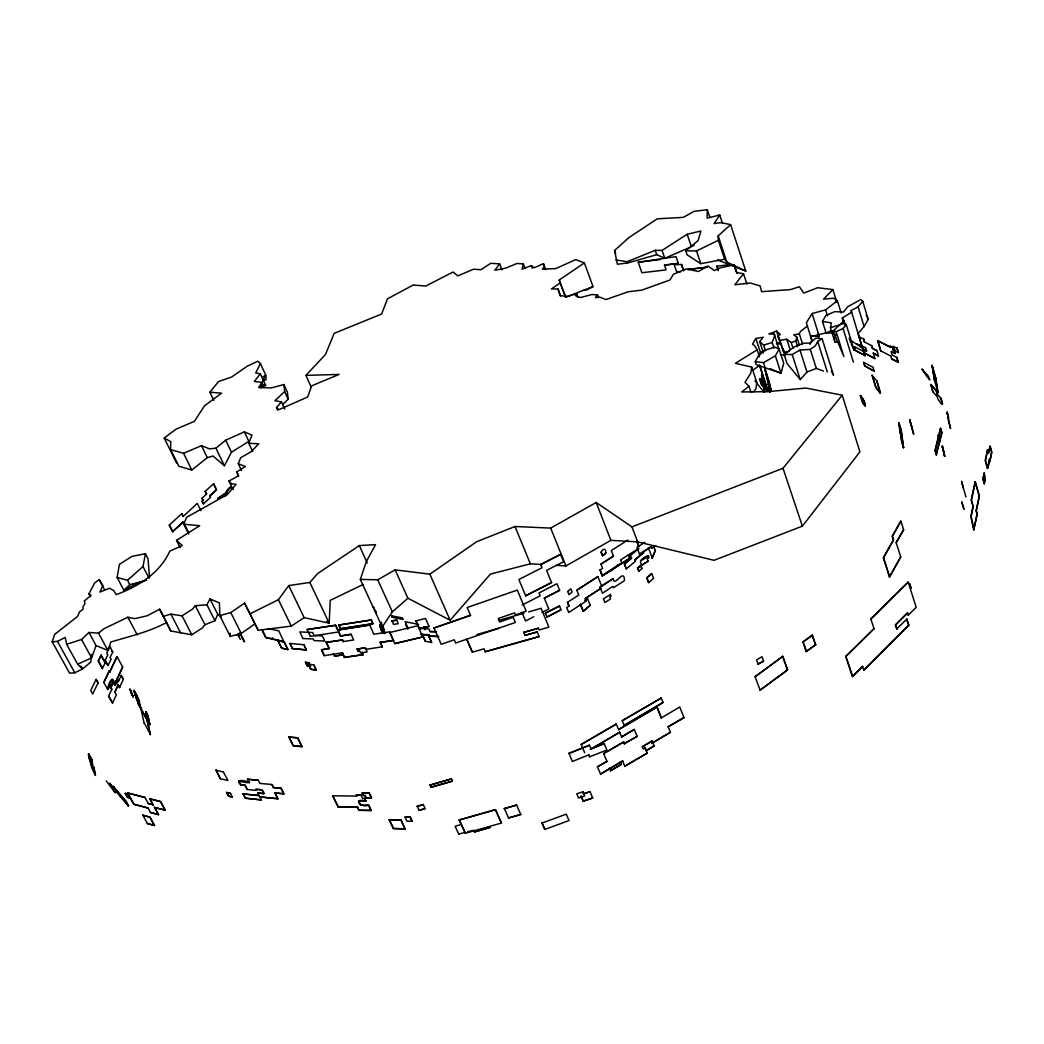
<?xml version="1.0" encoding="UTF-8"?>
<svg xmlns="http://www.w3.org/2000/svg" width="1044" height="1044" viewBox="0 0 1044 1044"><rect width="100%" height="100%" fill="white"/><g stroke="black" fill="none" stroke-linecap="round" stroke-linejoin="round"><path stroke-width="1.5" d="M504.356 808.487L508.558 817.961L520.773 814.542L516.61 805.054L504.356 808.63L516.61 805.054M170.616 449.612L183.548 453.305L201.479 445.671L209.505 448.855L215.925 448.189L225.687 440.19L244.348 431.851L248.85 441.377L231.468 452.235L224.395 465.728L212.976 456.006L207.312 457.65L191.783 470.022L178.824 466.185L170.616 449.612L170.759 441.651L164.208 438.036L176.071 429.136L194.406 421.345L204.52 405.803L221.589 393.17L209.857 392.218L213.811 400.491M689.901 247.389L664.78 258.273L656.767 254.658L627.574 262.997L617.422 264.236L614.564 250.508L628.919 237.575L657.289 218.809L683.272 217.374L694.09 211.332L707.323 209.727L707.114 218.183L719.76 215.012L722.5 223.325M508.558 817.961L520.773 814.411M501.472 823.037L495.443 809.687L459.229 819.997L465.389 833.256L501.472 823.037L495.443 809.687L459.229 819.997M474.433 831.951L489.91 827.487L474.433 831.951L473.598 830.124M538.469 628.227L523.762 632.377L538.469 628.227L539.2 629.963L548.909 627.144L541.092 608.3L528.616 611.928M466.616 639.058L472.384 652.187L484.064 648.807L485.29 651.743L539.109 636.592L537.19 631.907L525.054 635.326L523.775 632.299M537.19 631.985L525.054 635.326M465.389 833.256L459.243 819.866M464.711 832.473L458.786 834.13M430.037 784.984L431.041 787.267L452.352 781.199L451.36 778.902L430.024 785.114L451.36 778.902M431.041 787.267L452.365 781.069M498.862 628.266L476.938 634.491M417.222 806.229L419.114 810.366L425.156 808.656L423.264 804.519L417.208 806.359L423.264 804.519M419.114 810.366L425.156 808.526M485.29 651.743L539.122 636.501M472.384 652.187L466.629 638.967M91.598 654.431L90.802 662.079L82.528 668.904L74.829 672.793L69.596 673.171L52.2 641.799L54.64 634.4L77.465 616.534L79.54 611.849L82.985 609.331L83.076 606.512L85.047 603.549L84.303 601.031L91.154 595.263L88.949 593.853L94.639 582.996L99.154 579.577L102.886 585.475L99.924 592.065L109.724 588.216L113.874 590.8L116.223 594.623C138.278 586.467 159.784 573.3 169.82 551.115L182.282 545.555L176.501 540.335L199.665 525.719L183.731 524.179L186.628 517.302L227.253 494.595L236.179 484.299L231.964 483.998L228.936 481.036L238.162 476.038L236.831 471.836L245.392 466.551L238.267 463.693L240.655 457.742L251.265 451.661L258.69 443.817L248.759 443.243L251.995 435.126L244.348 431.851M763.386 352.781L759.706 341.597L763.255 337.225L755.843 338.491L752.476 344.194L754.342 345.368L757.174 349.831L735.42 363.299L751.68 367.07L750.78 373.178L744.985 382.248L748.979 386.28L750.91 392.022M144.046 581.09L137.025 583.283L123.871 590.251L117.137 577.476L119.407 564.321L132.079 556.348L145.416 553.725L148.013 558.749L149.527 577.763M117.137 577.476L127.512 580.281L143.015 566.54L145.416 553.725M839.115 342.328L834.848 341.923L830.437 327.685L831.402 322.922L822.45 321.395L825.817 315.536L834.835 311.621L843.474 312.091L847.898 306.623L860.856 299.498L862.762 301.325L868.19 319.399L864.08 326.563L858.129 333.454L862.501 348.2L850.912 340.422M984.205 483.685L985.21 478.896L984.114 473.167L982.887 478.987L984.205 483.685L985.21 478.896M989.438 459.53C984.179 481.18 991.513 456.515 989.242 459.556M989.738 461.317L991.617 452.339L990.117 446.258L991.8 452.313L989.921 461.291M973.739 529.804L977.04 514.066L976.101 510.79L979.22 496.031L975.174 481.806L979.402 496.004L976.297 510.764L977.236 514.039L973.739 529.804L970.907 516.454L973.047 506.444L971.22 500.089L975.174 481.806M988.772 451.778L989.934 446.297M984.401 483.659L983.07 478.961L984.296 473.141M988.485 453.148L990.117 446.258M984.114 473.167L984.662 476.26M987.415 468.273L985.249 460.521L987.533 449.729L988.681 453.122M973.935 529.778L971.103 516.428L973.23 506.418L971.416 500.063L975.357 481.78M987.611 468.247L985.432 460.495L987.728 449.703M501.942 269.757L499.658 263.884L494.817 270.252L505.766 268.138L516.845 263.493L523.357 263.897L522.039 269.221L531.239 265.594L534.189 267.747L543.454 263.649L545.725 269.639M936.181 454.806L941.688 432.634L940.474 428.418L942.053 432.568L936.181 454.806L934.928 450.551L940.474 428.418M936.546 454.74L935.307 450.499L940.84 428.366M429.019 626.413L419.453 628.736L429.019 626.413L425.521 618.439L415.917 620.867L419.453 628.736M422.781 636.931L394.776 643.613L389.699 632.547L417.796 625.708L422.781 636.931L394.776 643.613M415.917 620.867L419.479 628.645M797.655 346.778L795.776 340.905L796.885 337.173L793.727 334.863L799.312 333.832L800.539 331.379L807.364 326.08L806.425 322.596L812.101 313.565L825.595 309.859L837.392 300.737L833.608 298.232L823.546 299.132L832.903 289.593L836.688 301.925M541.679 564.478L530.365 563.812L490.432 574.083L450.16 620.24L407.891 598.225L392.361 611.862L382.221 626.948L360.324 579.407L366.248 561.75L375.54 544.629L359.319 545.568L317.637 573.561L309.833 582.461L288.744 585.58L278.422 599.687L250.051 613.794L244.57 603.08L230.802 612.606L219.788 615.582L230.28 636.396L241.242 633.473L254.906 623.92L244.57 603.08M88.949 632.468L96.074 645.583L107.858 650.438L110.873 641.995C129.913 636.266 149.07 631.933 166.583 622.485L159.68 609.213L147.165 615.764L134.924 618.635L127.864 617.226L103.787 628.84L98.514 633.147L88.949 632.468L81.549 639.476L66.659 644.305L65.224 637.453L57.446 641.368L52.2 641.799M66.659 644.305L77.634 664.219L91.585 657.851L96.074 645.583M774.009 348.109L772.168 342.484L774.478 336.181L774.361 334.054L768.893 334.015L776.553 331.013L780.286 334.432L777.963 336.077L783.757 352.272L789.225 351.358M655.332 550.514L652.187 558.175L655.332 550.514L653.505 546.051M214.986 620.71L217.739 614.329L209.988 598.956L206.895 604.724L214.986 620.71L204.963 624.703L202.092 628.136L191.809 634.765L170.733 630.981L159.68 609.213M809.987 344.403L811.814 340.174L810.862 336.651L827.748 332.449M111.838 689.327L110.729 687.591L113.418 682.058L110.873 687.565L111.838 689.327L108.615 696.009L112.478 703.056L116.393 694.782L114.814 692.172L118.102 685.008L119.616 687.5L118.102 685.008M119.473 687.539L123.401 679.252L121.182 675.455L123.401 679.252M118.246 684.981L114.814 692.172M113.274 682.097L115.049 685.36C121.509 677.974 116.811 680.558 117.541 679.97M118.39 681.523L121.326 675.416M112.165 679.331C102.168 707.976 111.108 666.216 114.749 684.081L122.657 666.999L117.058 656.611L109.764 672.101L109.111 671.188L109.764 672.101M114.749 684.081L122.657 666.999M109.62 672.14L116.915 656.637M107.597 689.157L103.787 682.502L109.111 671.188M109.255 671.161L103.787 682.502M111.786 650.621L110.064 646.249L106.736 653.192L107.832 654.914L105.144 660.291L108.002 665.55L111.173 659.129L110.077 657.407L112.739 652.082L111.786 650.621L112.739 652.082M98.058 682.92L92.694 693.999L90.724 690.436L96.113 679.383L98.058 682.92L96.113 679.383M102.325 668.525L105.209 662.744L101.137 655.24L98.227 661.009L102.469 668.499L98.371 660.969L101.137 655.24M262.383 381.778L265.698 375.031L260.413 363.56L257.738 361.25L247.441 366.066L231.598 377.041L218.574 381.517L209.857 392.218M260.413 363.56L255.715 372.943L260.321 373.778L265.672 385.353L261.509 387.611M380.186 642.504L393.601 640.363L380.264 642.334L382.248 646.954L380.264 642.334M396.681 620.123L391.957 620.932L396.681 620.123L398.208 623.686L393.536 624.39L391.996 620.841M389.529 631.868L373.817 634.23L369.72 625.03L337.695 630.054L335.568 625.199L337.786 629.884M344.468 657.459L342.458 652.839L344.468 657.459L363.064 654.745L362.059 652.252M365.322 647.789L357.1 649.081L365.322 647.789L367.149 651.9L360.441 652.878L359.436 650.543L357.935 650.856L359.436 650.543M372.865 623.79L371.272 619.901L338.713 625.069L340.448 628.723L372.865 623.79L371.272 619.901M369.72 625.03L337.695 630.054M340.631 635.887L351.162 634.308L340.54 636.07L338.752 631.92L340.54 636.07M342.51 639.868L343.137 641.564L342.51 639.868L326.211 642.295L329.108 648.702L321.5 649.838L324.306 655.658L342.458 652.839M755.243 361.694L758.27 356.108L765.278 350.079L774.896 347.104L779.124 349.074L783.731 363.247L781.043 373.23L756.247 364.708L755.243 361.694L763.516 362.646L775.366 355.86L779.124 349.074M831.415 371.09L833.569 375.305L822.111 338.713L817.713 341.466L815.442 345.681L810.288 349.401L799.952 350.066L792.2 354.516L784.096 354.36L787.098 363.599L800.278 379.585L806.973 372.003L816.33 368.441L823.455 371.077M334.458 656.167L343.332 654.771L334.458 656.167L333.297 653.518M340.448 628.723L372.982 623.594M324.306 655.658L321.591 649.668L329.199 648.533L326.211 642.295M889.41 576.967L900.75 556.87L896.157 542.658L903.608 529.739L900.972 521.165L892.411 536.251L893.573 539.957L883.524 557.718L889.592 576.967L883.341 557.731L893.39 539.957L892.229 536.251L900.789 521.165M889.592 576.967L900.75 556.87M903.608 529.739L896.157 542.658M335.568 625.199L307.132 629.545L310.355 636.214M307.132 629.545L335.476 625.369M758.44 355.873L760.45 352.428L763.203 351.319M260.191 387.82L262.657 384.075L261.913 382.456L254.331 381.438L260.321 373.778M261.913 382.456L258.625 387.454L271.231 387.95L283.877 384.544L287.374 392.205L288.196 399.265L282.793 404.367M719.76 215.012L714.083 223.599L720.869 222.594L730.604 224.643L745.794 271.062L717.528 259.943M405.085 828.91L400.922 819.918L389.125 819.697L393.405 828.518L405.085 828.91L400.922 819.918M412.171 821.197L410.279 817.243L412.171 821.197L406.834 821.171L405.033 817.087L410.279 817.243M405.033 817.087L410.188 817.374M358.94 810.34L357.557 807.208L358.94 810.34L371.129 810.535L368.571 804.963C361.224 809.113 351.763 797.407 365.87 801.009L364.552 798.308L362.542 798.425L360.963 794.875L356.435 794.967L360.963 794.875M393.405 828.518L405.176 828.779M366.131 797.929L371.547 797.864L369.145 792.918L362.32 792.84L363.482 795.554L365.074 795.437L366.131 797.929L365.074 795.437M362.229 792.983L369.145 792.918M358.562 801.048L365.87 801.009M363.482 795.554L362.32 792.84M364.552 798.308L365.778 801.139M356.526 794.823L356.983 796.076L332.592 795.789L338.204 807.038L357.557 807.208M718.311 270.526L716.928 266.142L718.363 270.448M556.217 565.339L565.913 565.926L610.884 540.348L637.649 541.862L714.057 560.302L802.379 526.15L859.93 451.817L842.221 395.206L805.785 388.042L767.797 391.67L741.671 391.97L748.979 386.28M753.324 392.048L755.973 388.681L756.809 382.443L751.68 367.07M598.617 297.775L597.586 294.969L595.38 297.657L599.504 297.057L605.951 299.55L628.083 291.798L641.982 290.075L670 279.975L673.419 274.246L686.143 268.96L698.423 271.479L708.002 265.998L714.279 270.513L720.399 267.786L734.232 264.876L736.842 272.562L743.537 273.763L734.819 284.751L750.114 283.002L760.136 285.886L761.585 291.667L790.569 289.566L799.43 286.748L803.749 293.064L817.648 287.726L832.903 289.593M678.352 263.375L664.441 265.098L678.3 263.44L676.029 256.615L638.171 262.253L660.343 259.512M360.324 579.407L377.732 579.785L395.141 569.867L429.854 574.174L476.69 541.719L514.992 526.502L550.684 528.094L596.202 502.49L631.946 526.868L783.013 468.26L842.221 395.206M836.153 331.627L843.865 356.565L833.06 330.948L836.153 331.627L843.069 328.495L846.266 324.619L844.713 323.301L830.437 327.685M843.617 322.452L842.26 318.028L851.578 312.26L851.16 310.512L858.129 306.871L862.762 301.325M206.895 604.724L195.306 605.768L192.409 609.187L182.047 615.803L170.903 614.146L163.151 616.378M277.9 798.83L275.016 792.879L277.9 798.83L259.839 796.898L278.004 798.699M274.911 793.009L283.929 793.818L281.058 788.194L273.371 787.541L271.988 784.501L273.489 787.411M576.771 294.03L577.971 297.266L576.771 294.03L574.2 294.317M273.371 787.541L281.058 788.194M429.984 631.568L436.405 631.75L429.984 631.568L428.875 628.827L419.597 628.527M429.071 634.791L429.684 636.161L438.545 636.566M429.684 636.161L438.624 636.475M277.756 410.24L276.529 407.578L281.436 401.888L284.725 409.026M302.107 746.538L293.325 745.781L288.953 737.103L293.207 745.912L302.003 746.656L297.762 737.821L288.953 737.103L297.762 737.821M263.793 793.649L262.044 789.956C246.906 789.603 264.811 786.954 263.793 793.649L257.829 793.022L259.16 795.593L243.082 793.884L245.327 798.177L261.392 799.913L245.327 798.177M257.829 793.022L263.897 793.531M258.26 780.22L247.572 779.281L258.26 780.22L259.839 783.274M245.131 785.427L247.245 789.486L245.131 785.427L240.812 784.984C229.967 774.335 266.781 786.876 238.815 781.173M240.812 784.984L245.249 785.297M225.804 492.598C238.776 480.488 223.612 490.014 226.574 494.19L224.59 496.435M224.708 496.422L226.692 494.177L225.909 492.585M322.348 635.913L324.815 641.094L313.97 640.559L313.344 638.954L302.917 638.55L299.85 631.92L312.704 632.52L314.009 635.522L322.439 635.809M311.243 387.22L305.918 375.383L325.428 354.555L334.211 333.336L381.673 313.983L387.454 298.819L413.241 285.038L425.756 286.043L453.07 272.027L457.833 275.877L473.532 269.208L480.971 269.717L490.693 263.31L499.658 263.884M303.948 644.709L306.323 649.929L303.948 644.709L289.919 643.469L292.398 648.546L306.323 649.929L292.398 648.546M842.26 318.028L843.996 320.886L833.06 330.948M289.919 643.469L292.503 648.454M908.593 625.186L863.779 670.3L908.763 625.212L906.662 619.014L908.763 625.212M895.426 624.886L896.887 629.01L895.426 624.886L907.458 612.854L908.189 615.19L916.201 607.36L908.202 582.095L870.8 619.04L874.05 628.618L845.77 656.519L874.05 628.618M896.731 628.971L906.818 619.053M852.465 676.499L862.657 666.463L852.465 676.499L845.77 656.519M895.595 624.925L907.614 612.893L908.189 615.19M308.867 665.446L310.72 669.269L316.254 669.987L313.787 664.884L308.254 664.18M310.72 669.269L316.254 669.987M307.027 665.72L310.655 666.137L309.037 662.823L305.527 662.301L307.027 665.72L310.551 666.242M313.787 664.884L316.149 670.078M309.037 662.823L305.422 662.405M230.463 793.336L226.535 792.5L230.463 793.336L232.264 797.133L228.597 796.05L226.665 792.383L228.479 796.18L232.264 797.133M223.39 772.077L227.983 780.455L220.401 778.759L216.056 770.172L220.401 778.759M165.317 810.196L154.486 807.443L165.317 810.196L160.606 801.609L149.84 798.751L152.985 804.82L149.84 798.751M154.473 825.53L149.984 817.074L142.728 815.247L149.853 817.204L154.473 825.53L147.348 823.546L142.858 815.116M147.348 823.546L154.603 825.412M148.235 808.082L133.854 804.363L127.525 793.009L133.984 804.232L148.235 808.082L150.453 812.467L158.453 814.633L154.616 807.325M283.877 384.544L284.66 391.552L274.911 400.713L281.436 401.888M123.871 590.251L129.808 584.666L146.604 580.164M149.71 798.882L160.606 801.609M150.453 812.467L158.584 814.516M127.655 792.879L145.077 797.499L148.222 803.554L153.116 804.702M145.077 797.499L127.525 793.009M202.98 500.298C200.056 495.939 204.715 500.233 202.079 501.133L203.423 503.861L210.536 497.375L209.753 495.978L216.539 489.806L213.576 483.711L216.434 489.806L209.857 495.978M183.261 516.441L181.734 513.622L183.157 516.441L197.29 503.417L200.996 510.673M203.084 500.298L202.184 501.133L203.423 503.861M172.612 531.644L183.339 521.83L172.717 531.644L169.285 525.067L181.839 513.622M205.12 491.385L206.542 494.086L205.12 491.385L213.576 483.711M201.962 498.223L206.542 494.086M683.598 270.579L681.523 264.497L683.52 270.657M676.825 272.301L679.788 272.184L676.825 272.301L674.215 264.732L681.523 264.497M130.409 798.19L127.485 797.407L125.293 793.466L128.334 794.145M431.629 642.504L428.51 635.561L431.629 642.504L425.339 641.29L422.311 634.269L425.339 641.29M745.794 271.062L726.885 262.175L724.64 259.251L718.363 240.316L718.168 235.879L730.604 224.643M384.309 629.78L381.386 629.062L379.899 626.152L381.282 629.14L384.309 629.78L383.031 626.687L380.003 626.061M391.539 615.829L392.374 617.356L403.193 619.536L402.462 617.904L391.539 615.829L392.374 617.356M383.031 626.687L379.899 626.152M583.244 611.353L590.251 605.22L583.348 611.379L580.412 604.319L583.348 611.379M585.018 600.222L587.433 598.199L585.123 600.248M602.492 555.643C608.43 554.494 605.324 544.524 601.109 552.119L602.61 555.669L606.003 552.694M567.675 591.517L570.768 588.803L572.138 591.961L569.058 594.675L567.779 591.543M281.632 648.167L287.974 649.512L284.281 641.969L278.043 640.546L284.164 642.06L287.857 649.603L281.632 648.167L277.926 640.638L281.736 648.063M283.877 641.642L265.828 637.427L261.887 629.467L265.711 637.532L283.877 641.642L278.748 630.837L268.034 628.592M273.189 639.072L272.353 637.701M648.598 582.526L653.609 578.35L651.704 573.6L646.784 577.789L648.689 582.552L646.784 577.789M646.888 577.815L651.704 573.6M638.771 571.198L641.956 568.602L640.768 565.509L637.584 568.093L638.876 571.225L637.688 568.119L640.768 565.509M239.742 635.535L236.701 634.843L239.742 635.535L238.763 633.277M624.429 564.099L631.529 558.253L624.429 564.099L626.269 568.876L635.483 561.228L634.948 559.845L643.639 552.524L634.948 559.845L635.483 561.228M631.529 558.253L630.393 555.538L638.928 548.491M724.64 259.251L700.811 263.675L687.109 254.827L685.725 250.782L698.11 240.577L700.902 231.011L687.148 234.261L662.053 250.403L655.24 250.299L627.118 261.718L615.869 259.917M818.131 333.95L818.927 336.86L818.026 334.028M806.307 651.508L815.638 644.748L806.307 651.508L803.006 641.956L812.245 635.13L815.638 644.748M787.594 669.883L760.019 690.201L787.594 669.883L782.713 656.337L755.125 676.708L760.149 690.267M803.006 641.956L812.376 635.183M782.843 656.389L755.125 676.708M784.096 354.36L794.549 346.804L803.436 343.254L810.34 343.032L815.547 338.308L822.111 338.713M753.442 369.759L759.432 365.557M263.088 376.845L265.698 375.031L266.181 379.546L263.205 380.825M583.648 290.323L586.754 289.84L593.057 286.604L584.366 262.931L559.232 279.988L560.106 282.924L551.441 288.94L558.018 288.94L560.602 295.791M254.906 623.92L258.233 630.302L291.263 626.1L304.169 617.63L329.186 623.203L330.256 600.326L363.129 584.483M603.406 598.891L610.44 594.401L611.079 596.033L609.761 596.803L610.649 598.891L604.854 602.571L603.484 598.943M576.875 590.225L597.925 576.601L576.797 590.173L578.82 595.067L567.44 602.349L569.032 606.12L566.683 607.556L568.745 612.476L586.402 600.992L585.319 598.447L600.874 588.346M600.952 588.385L585.319 598.447M647.476 558.514C651.117 556.335 645.009 559.192 648.441 560.863L642.125 564.961L648.441 560.863M613.089 578.611C614.198 588.464 624.208 566.788 624.456 580.66L613.454 587.72L612.906 586.337L602.466 593.227L599.987 587.119L613.167 578.65L599.987 587.119M601.005 564.151L613.507 556.087L600.913 564.099L602.649 568.354L600.039 569.933L602.205 575.414L621.819 562.82L620.723 560.002M629.689 558.214L602.192 576.014L629.845 558.305L628.397 554.847L629.845 558.305M651.169 546.678L639.528 554.207L651.26 546.717L651.847 548.283L651.26 546.717M651.756 548.244L655.867 545.686M640.455 560.785C661.309 550.697 633.93 558.031 642.125 564.961M644.918 542.332L636.931 547.382L639.62 554.26M620.527 559.936L638.028 548.818M613.507 556.087L611.301 550.579L627.822 540.048M113.235 786.589L126.454 801.883L128.295 805.968L115.375 790.412L113.235 786.589L126.454 801.883M106.292 780.951L115.114 792.605M109.842 783.391L113.679 789.173L111.656 785.571M111.865 786.993L113.835 789.068M115.375 790.412L128.621 805.759M621.428 764.378L610.57 770.681L621.428 764.378L620.24 761.624M646.092 750.74L654.118 745.964L652.069 741.005L642.295 746.812L643.261 749.057L645.009 748.026L646.092 750.74L654.118 745.964M647.306 753.063L624.73 766.244L647.306 753.063L645.022 747.4M637.14 736.32L624.273 743.706L637.14 736.32L634.269 729.443L621.532 736.973L634.269 729.443M597.429 766.792L606.942 761.402L597.429 766.792L600.561 774.1L622.668 760.972L600.561 774.1M668.134 726.768L683.964 717.633L668.134 726.768L670.418 732.314L651.704 743.432M651.547 743.276L670.418 732.314M822.45 321.395L826.196 333.414L830.959 330.596M656.924 706.997L618.544 729.625L657.081 707.14L661.4 718.102L657.081 707.14M590.238 749.409L619.718 732.249L591.791 748.731M758.205 664.232L756.574 659.938L761.976 656.741L763.595 661.035L758.101 664.154L763.595 661.035M661.23 717.959L679.748 707.01L683.964 717.633M603.615 753.598L623.673 741.971L603.615 753.598L606.942 761.402M581.208 744.476L616.378 724.027L581.208 744.476L584.653 752.698M622.25 720.712L661.361 697.966L622.25 720.712L624.26 725.358L663.123 702.455L661.165 697.797M694.129 245.157L691.376 246.749L687.148 234.261M379.846 625.017L384.91 632.834C377.667 618.309 378.62 626.948 384.649 633.499M383.539 633.33L380.616 628.723L383.422 633.395M382.182 630.367L380.616 628.723M381.973 631.685L380.734 628.658M237.575 634.256L240.29 639.411M240.864 634.426L244.466 641.629L239.624 633.056M890.858 356.213L891.667 358.927L898.245 362.255L896.783 357.322L892.437 355.182C887.635 345.499 898.062 358.836 894.604 351.097L893.455 350.64L892.542 347.548L890.193 346.334L892.672 347.482L893.455 350.64M898.297 352.598L896.979 348.122L898.297 352.598L895.347 351.215L893.233 346.334L896.979 348.122M873.11 367.462L874.233 371.168L864.876 365.948L863.649 362.307L864.771 366L874.233 371.168M891.667 358.927L898.245 362.255L896.783 357.322M877.678 340.683L890.636 347.274L877.678 340.683L880.718 350.875L890.989 356.134M865.554 347.861L866.69 351.097L863.192 349.231L863.779 351.684L863.192 349.231M876.96 350.693L872.497 348.331L871.557 345.708L872.366 348.409L876.96 350.693L878.526 355.913L873.28 353.12L878.395 355.991M864.275 352.82L864.993 355.691L864.275 352.82L874.898 358.523L873.28 353.12M880.718 350.875L877.808 340.605M864.406 341.949L863.688 339.039L864.406 341.949L871.688 345.642M857.046 343.972L865.685 347.782M854.357 346.647L855.715 350.549L865.124 355.613L855.584 350.627L854.357 346.647L863.91 351.619M533.771 616.743L525.576 620.984L521.869 612.228M541.914 612.45L548.805 608.978L544.302 598.134L559.649 590.304L544.355 598.199M545.32 613.167L559.532 606.016L545.32 613.167L546.978 617.004L561.046 609.735L559.414 605.885M551.571 582.539L525.654 595.772L551.571 582.539L546.573 570.363L563.656 561.698L560.641 554.299L540.675 564.53L542.032 567.74L518.881 579.511L525.719 595.837M522.196 605.011L540.218 595.811L539.004 592.94L556.935 583.713L559.649 590.304M540.74 564.582L560.706 554.364M685.725 250.782L696.505 250.952L718.363 240.316M149.749 724.719C147.113 706.162 142.31 709.163 149.749 724.719L147.661 715.727L145.651 712.021M88.57 753.833L92.042 760.058L92.759 765.2C101.255 793.205 86.9 754.929 88.57 753.833L92.042 760.058M89.706 760.476L88.74 753.755M90.789 762.381L89.875 760.384M138.082 703.33L147.021 719.551L150.336 734.65L146.865 719.629L137.925 703.395L137.234 699.597L140.875 708.498M91.663 767.484L90.945 762.303M93.999 767.027L94.9 773.226M133.945 690.502C143.941 706.892 138.173 706.736 133.945 690.502C138.578 696.074 143.994 718.546 135.681 695.787C137.717 698.384 139.152 701.594 139.478 705.065M130.918 692.642C138.748 709.046 123.453 674.959 132.914 695.97M135.002 695.213L134.102 690.436M136.568 699.663L135.85 695.709M139.87 704.831L137.234 699.597M147.739 720.986L145.977 711.877M150.493 734.571L144.32 723.166M776.384 343.75L780.168 342.158L776.553 331.013M759.549 378.698L764.104 384.114L765.03 387.376L763.973 384.166L759.549 378.698L761.389 384.257L765.056 388.799M761.389 384.257L764.273 387.611M767.979 391.017L759.588 365.243L767.979 391.017L766.009 388.59M375.605 610.936L376.297 613.65L373.178 606.89M589.495 745.181L568.967 753.416L589.495 745.181L591.034 748.861L604.202 743.537L591.034 748.861M568.928 753.311L572.373 761.481L588.855 754.838L589.664 756.809L606.864 750.01L604.202 743.537M872.131 375.24L875.968 387.35L880.34 393.105L875.812 387.402L872.131 375.24L876.803 380.812L880.497 393.04M876.803 380.812L880.34 393.105M922.074 369.184C929.238 380.016 935.189 386.619 922.074 369.184L928.586 376.453L929.003 378.528M860.4 395.624C868.921 406.129 864.863 411.962 860.4 395.624L863.271 399.356L865.267 405.868M862.396 402.11L865.437 405.803M930.791 384.57L936.39 390.808L937.16 394.11L936.233 390.874L930.791 384.57L932.892 391.839L937.421 396.864L937.747 398.599C948.696 416.36 936.194 385.497 942.51 403.924M932.892 391.839L930.961 384.505M560.106 282.924L565.691 297.214L593.057 286.604M777.963 336.077L779.894 340.383L786.758 339.222L791.208 342.549L795.776 340.905M542.019 823.037L566.253 814.163L569.019 820.558L544.824 829.406L542.019 823.037L544.824 829.406M433.952 627.927L441.247 644.331L454.231 639.763L455.654 643.026L515.371 622.472L513.178 617.252L499.75 621.963L498.288 618.492L514.575 612.88L515.41 614.916L526.15 611.21L517.315 590.082L467.151 607.53L470.557 615.373L433.965 628.018L470.544 615.281M582.943 791.77L576.758 793.831L578.52 798.021L584.692 795.972L582.97 791.887M583.244 793.858L590.043 791.6L592.705 797.994L583.204 801.153L581.077 796.141M583.27 793.988L590.069 791.73M764.769 368.375L769.05 380.838L771.32 391.135L764.769 368.375L767.51 380.851L770.433 390.834L764.913 368.323M761.572 374.9L764.091 387.35L761.572 374.9L766.896 391.409M759.706 341.597L763.673 345.12L772.168 342.484M764.599 391.67L762.916 383.84L764.234 387.298M770.433 390.834L768.254 384.283L769.963 392.048M498.98 620.358L523.944 613.18M461.239 824.486L455.093 826.209L458.786 834.273M467.673 831.781L472.11 830.541M912.43 428.875L909.755 419.858L913.578 434.147M910.89 425.091L909.937 419.805M961.511 481.441L965.922 496.918M963.142 487.953L961.694 481.388M961.837 502.125L963.977 509.237M962.594 505.179L962.033 502.086M963.221 506.196L963.782 509.289M934.484 380.355L932.122 365.387L935.646 377.654L938.047 392.727L934.484 380.355L932.122 365.387M937.864 392.779L935.646 377.654M898.884 423.081L901.298 430.48L903.504 447.693L901.729 441.782L898.884 423.081L901.116 430.519L903.504 447.693M948.722 417.978L947.052 412.158L950.458 428.471M900.006 432.399L899.067 423.029M948.774 422.598L947.234 412.106M900.998 435.7L900.176 432.346M901.729 441.782L901.181 435.661M938.243 435.152L938.987 437.71M939.77 441.69L938.66 437.841M105.144 660.291L108.002 665.55M105.209 662.744L100.994 655.28M943.006 450.473L942.327 446.14L944.703 456.306L942.327 446.14M944.52 456.358L944.024 451.974M115.049 685.36L112.021 679.37M108.615 696.009L112.621 703.017M338.713 625.069L371.155 620.097M310.251 636.383L338.752 631.92M326.12 642.465L342.419 640.037M343.137 641.564L353.655 639.998L351.162 634.308M648.35 547.643L652.33 558.149M365.452 649.42L382.326 646.784M344.559 657.289L363.155 654.575M826.196 333.414L832.081 332.592M716.876 266.207L730.617 264.537M305.918 375.383L339.104 374.418L311.686 385.836L307.667 396.981L278.97 409.666L276.529 407.578M366.222 797.799L371.547 797.864M360.493 804.989L368.571 804.963L371.129 810.535M338.204 807.038L357.466 807.338M359.032 810.209L371.22 810.405M169.285 525.067L172.717 531.644M389.125 819.697L400.831 820.062M420.615 634.413L429.149 634.7M597.586 294.969L591.804 294.525L580.647 297.527L576.301 296.261L574.67 294.264L567.845 296.339L560.106 295.726L558.018 288.94M259.734 783.405L271.988 784.501M247.245 789.486L256.485 790.452L256.08 789.329M275.016 792.879L283.929 793.818M243.082 793.884L259.16 795.593M811.044 335.633L819.031 336.781M777.206 343.62L781.578 344.233M780.39 354.66L785.271 355.391M908.202 582.095L870.8 619.04M418.657 624.429L405.111 621.689L408.191 628.762M601.109 552.119L602.61 555.669M422.22 634.361L428.51 635.561M618.244 564.478L610.805 571.198M261.13 384.362L265.672 385.353M215.925 770.289L223.52 771.96M641.851 568.575L640.664 565.483M626.269 568.876L624.534 564.125M125.293 793.466L128.216 794.249M130.526 798.086L127.59 797.303L125.397 793.375M148.222 803.554L152.985 804.82M584.366 262.931L575.609 259.63L555.708 268.608L542.436 269.13L544.42 266.442L543.454 263.649M770.302 368.78L781.043 373.23L775.366 355.86M209.988 598.956L219.449 602.936L219.788 615.582M858.586 336.507L863.688 339.039M858.403 344.69L862.461 346.843M863.049 349.309L866.559 351.175M864.145 352.898L874.768 358.588M600.039 569.933L602.205 575.414M863.649 362.307L873.215 367.41M601.031 572.738L602.362 576.105M567.44 602.349L569.032 606.12M326.537 621.415L329.186 623.203L309.833 582.461M217.739 614.329L221.367 617.108M663.123 702.455L624.26 725.358M836.218 335.372L833.764 333.232L835.709 335.607M652.069 741.005L642.295 746.812M77.634 664.219L82.528 668.904L81.014 666.163M561.046 609.735L546.978 617.004M937.16 394.11L940.853 398.156M382.9 631.646L384.518 633.577M766.152 388.525L768.123 390.965M754.969 380.916L763.986 392.166M241.647 637.427L244.466 641.629M91.833 767.405L95.069 773.147M113.561 786.38L115.701 790.217M110.011 783.287L112.021 786.889M112.83 788.846L114.984 792.683M126.128 802.092L128.295 805.968M154.486 807.443L158.453 814.633M57.446 641.368L74.829 672.793M160.463 801.727L165.187 810.327M81.549 639.476L91.585 657.851M98.514 633.147L107.858 650.438M135.159 695.134L139.296 702.808M136.725 699.584L139.648 704.987M148.052 720.843L150.075 724.562M130.539 690.136L132.758 696.035M88.949 593.853L90.463 596.698M99.154 579.577L104.348 589.338M127.864 617.226L137.208 634.856M243.2 793.753L245.444 798.047M127.512 580.281L129.808 584.666M238.932 781.043L240.929 784.853M259.943 796.768L261.392 799.913M247.676 779.163L249.085 782.204M170.903 614.146L180.664 633.003M143.015 566.54L148.914 577.919M182.047 615.803L191.809 634.765M280.94 788.324L283.824 793.949M195.306 605.768L204.963 624.703M176.501 540.335L180.155 547.578M230.802 612.606L241.242 633.473M183.235 521.83L188.781 532.688M183.731 524.179L188.664 533.993M297.644 737.938L302.003 746.656M332.697 795.645L338.295 806.908M164.208 438.036L176.632 463.144M250.051 613.794L258.233 630.302M183.548 453.305L191.783 470.022M358.653 800.905L360.585 804.846M166.583 622.485L170.733 630.981M278.422 599.687L291.263 626.1M308.972 665.354L310.825 669.165M201.479 445.671L207.312 457.65M305.527 662.301L307.132 665.615M369.054 793.062L371.455 797.994M228.936 481.036L233.099 489.636M230.972 486.726L232.186 488.983M389.216 819.566L393.497 828.388M215.925 448.189L224.395 465.728M225.687 440.19L231.468 452.235M236.831 471.836L238.776 475.894M288.744 585.58L304.169 617.63M238.267 463.693L241.555 470.557M248.759 443.243L252.635 451.439M338.817 624.873L340.553 628.527M361.968 652.422L363.064 654.745M357.152 648.99L357.935 650.856M451.347 779.033L452.352 781.199M379.977 624.951L383.031 631.581M389.621 631.698L393.51 640.533M373.308 606.838L376.427 613.598M284.66 391.552L288.196 399.265M377.732 579.785L392.361 611.862M359.319 545.568L367.279 562.99M423.812 626.752L425.078 629.571M423.72 626.831L424.986 629.663M395.141 569.867L407.891 598.225M851.173 343.776L854.175 350.445L846.266 324.619M429.854 574.174L450.16 620.24M866.272 314.936L868.19 319.399M581.064 796.011L583.204 801.153L592.705 797.994M589.664 756.809L588.855 754.838M609.474 768.006L610.675 770.759M514.992 526.502L530.365 563.812M622.511 760.815L624.886 766.4M616.208 723.884L618.714 729.769M619.562 732.105L621.702 737.116M623.516 741.827L624.429 743.85M550.684 528.094L565.913 565.926M587.328 598.186L590.251 605.22M597.847 576.562L601.709 586.18M596.202 502.49L610.884 540.348M523.357 263.897L525.054 268.36M631.946 526.868L637.649 541.862M638.837 546.586L636.749 541.118L638.745 546.547M531.239 265.594L532.244 268.23M648.141 555.786L648.937 557.666M559.232 279.988L565.691 297.214M614.564 250.508L615.66 253.561M627.118 261.718L627.574 262.997M782.713 656.337L787.463 669.83M638.236 262.188L641.877 272.732L666.098 269.887L664.493 265.019M662.053 250.403L664.78 258.273M655.24 250.299L656.767 254.658M803.136 642.008L806.438 651.573M812.245 635.13L815.508 644.683M696.505 250.952L700.811 263.675M783.013 468.26L802.379 526.15M845.94 656.559L852.622 676.538M707.323 209.727L709.881 217.439M762.916 383.84L764.091 387.35M759.68 378.646L761.533 384.205M734.637 267.147L736.046 271.649M755.843 338.491L760.45 352.428M763.516 362.646L765.33 368.127M862.501 666.424L863.936 670.339M757.174 349.831L759.51 356.852M718.168 235.879L726.885 262.175M743.537 273.763L746.93 284.112M763.673 345.12L765.526 350.732M734.232 264.876L737.09 273.541M784.723 354.112L782.961 348.657L784.827 354.033M779.894 340.383L783.757 352.272M774.361 334.054L779.033 350.197M786.758 339.222L790.112 349.636M791.208 342.549L793.048 348.304M792.2 354.516L800.278 379.585M799.312 333.832L802.575 344.063M796.885 337.173L799.339 344.846M799.952 350.066L806.973 372.003M810.288 349.401L816.33 368.441M807.364 326.08L811.814 340.174M812.101 313.565L818.783 334.889M817.713 341.466L827.305 371.951M825.595 309.859L827.487 315.967M860.556 395.559L862.553 402.044M843.996 320.886L845.418 325.519M849.229 338.021L850.586 342.445M837.392 300.737L841.125 312.926M843.069 328.495L853.431 362.229M862.057 345.995L862.331 346.921M851.16 310.512L862.501 348.2M901.912 441.743L903.686 447.641M858.129 306.871L864.08 326.563M911.073 425.052L913.761 434.095M890.336 346.269L890.636 347.274M890.193 346.334L890.493 347.339M942.158 446.193L943.854 452.013M938.073 435.204L939.182 439.041M948.944 422.559L950.627 428.418M931.953 365.439L935.476 377.693M987.533 449.729L988.172 452M140.026 704.765L144.15 723.244M768.41 384.231L770.107 391.996M763.073 383.787L764.756 391.63M381.321 622.146L382.221 626.948M834.286 337.147L834.848 341.923M230.163 633.199L230.28 636.396M707.323 267.16L687.839 269.509L707.323 267.16M405.724 624.247L407.617 628.736L405.724 624.247M226.861 492.311L217.543 498.654L226.94 492.337M909.755 583.987L911.099 588.346L909.755 583.987"/></g></svg>
